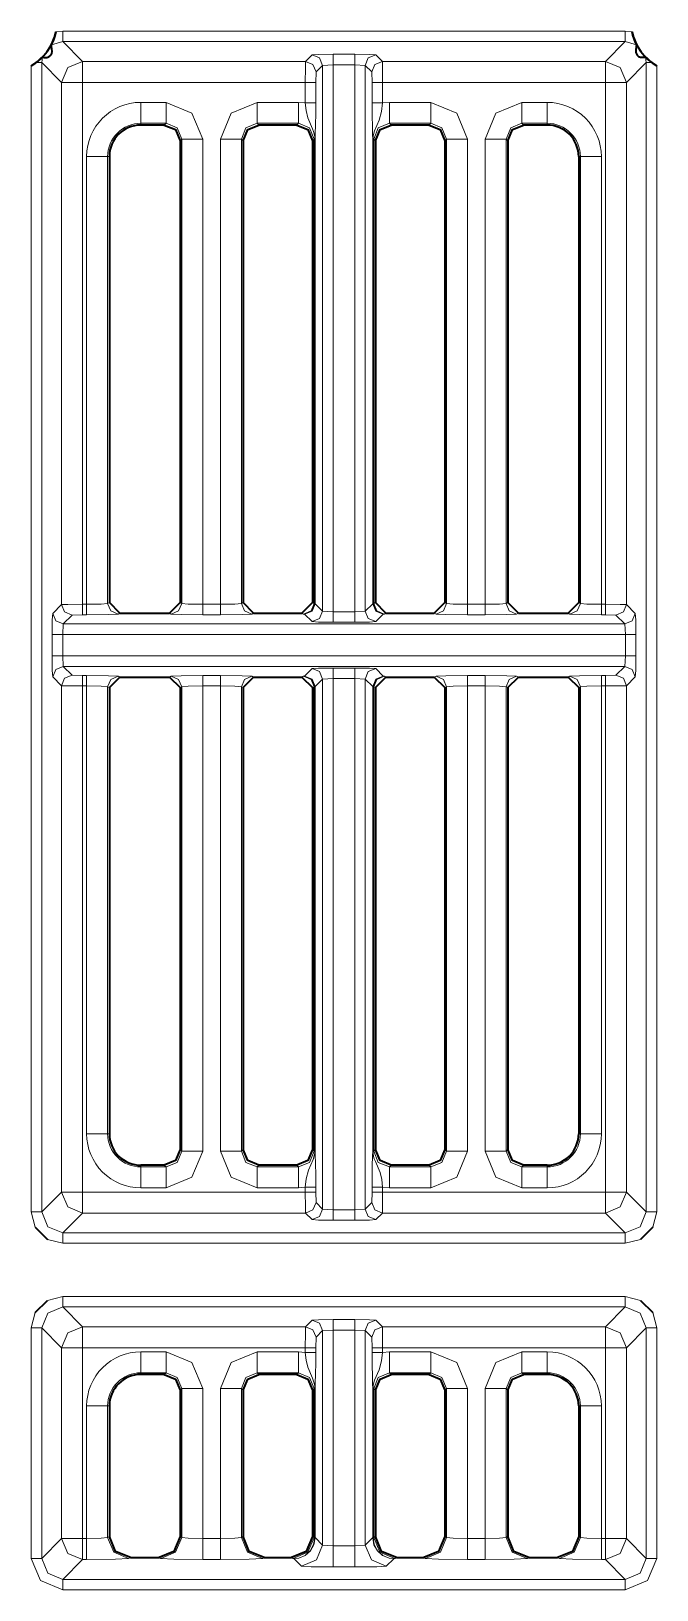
# Model space of a CAD drawing. Header units: millimetres. Extents: x 0 to 2941, y -405 to 1422.
# Drawn here: x 879.3 to 909.1, y 1128.5 to 1202.7 of the extents above; entities that cross this region are included whole.
import ezdxf

# ---------------------------------------------------------------- set-up
doc = ezdxf.new("R2010")
doc.units = ezdxf.units.MM
doc.layers.add('FINE', color=9, linetype='Continuous')
doc.layers.add('OUTLINE', color=7, linetype='Continuous')

msp = doc.modelspace()

# ---------------------------------------------------------------- linework, layer by layer
at = {"layer": 'FINE', "lineweight": 9}
for p, q in [((907.877, 1202.642), (907.554, 1202.678)), ((880.24, 1202.02), (880.779, 1202.178)), ((880.779, 1202.178), (907.554, 1202.178)), ((881.723, 1201.234), (880.779, 1202.178)), ((907.554, 1202.178), (906.61, 1201.234)), ((907.554, 1202.178), (908.093, 1202.02)), ((879.28, 1201.033), (879.28, 1146.453)), ((879.779, 1201.178), (879.813, 1201.433)), ((879.779, 1146.453), (879.779, 1201.178)), ((879.779, 1201.178), (880.723, 1200.234)), ((892.336, 1201.234), (881.723, 1201.234)), ((892.651, 1201.549), (892.336, 1201.234)), ((892.836, 1200.734), (893.151, 1201.049)), ((893.151, 1201.049), (893.651, 1201.075)), ((893.151, 1201.049), (893.151, 1175.058)), ((893.651, 1175.032), (893.651, 1201.075)), ((893.651, 1201.075), (894.677, 1201.075)), ((894.677, 1201.075), (894.677, 1175.032)), ((894.677, 1201.075), (895.176, 1201.049)), ((895.176, 1201.049), (895.492, 1200.734)), ((895.176, 1175.058), (895.176, 1201.049)), ((895.991, 1201.234), (895.676, 1201.549)), ((906.61, 1201.234), (895.991, 1201.234)), ((907.61, 1200.234), (908.554, 1201.178)), ((908.554, 1201.178), (908.554, 1146.453)), ((909.053, 1146.453), (909.053, 1201.033)), ((881.723, 1200.234), (892.323, 1200.234)), ((881.723, 1175.386), (881.723, 1200.234)), ((892.823, 1200.234), (892.836, 1200.734)), ((892.823, 1199.258), (892.823, 1200.234)), ((895.492, 1200.734), (895.504, 1200.234)), ((895.504, 1200.234), (895.504, 1199.258)), ((896.004, 1200.234), (906.61, 1200.234)), ((896.004, 1199.258), (896.004, 1200.234)), ((906.61, 1200.234), (906.61, 1175.386)), ((907.61, 1175.373), (907.61, 1200.234)), ((885.696, 1199.288), (884.499, 1199.288)), ((891.996, 1199.288), (890.031, 1199.288)), ((896.331, 1199.288), (896.004, 1199.258)), ((898.296, 1199.288), (896.331, 1199.288)), ((903.835, 1199.288), (902.631, 1199.288)), ((884.499, 1198.208), (884.499, 1198.29)), ((884.499, 1198.29), (885.696, 1198.29)), ((885.696, 1198.29), (885.615, 1198.208)), ((890.113, 1198.208), (890.031, 1198.29)), ((890.031, 1198.29), (891.996, 1198.29)), ((891.996, 1198.29), (891.915, 1198.208)), ((896.412, 1198.208), (896.331, 1198.29)), ((896.331, 1198.29), (898.296, 1198.29)), ((898.296, 1198.29), (898.215, 1198.208)), ((886.364, 1197.459), (886.445, 1197.541)), ((886.445, 1197.541), (886.445, 1175.423)), ((888.284, 1197.541), (888.284, 1175.386)), ((892.664, 1197.459), (892.745, 1197.541)), ((892.745, 1197.541), (892.745, 1175.423)), ((892.777, 1197.541), (892.777, 1175.415)), ((895.533, 1197.541), (895.533, 1175.415)), ((895.55, 1175.415), (895.55, 1197.541)), ((898.964, 1197.459), (899.045, 1197.541)), ((899.045, 1197.541), (899.045, 1175.423)), ((900.043, 1175.386), (900.043, 1197.541)), ((900.884, 1197.541), (900.884, 1175.386)), ((881.919, 1196.709), (881.919, 1175.386)), ((906.415, 1175.386), (906.415, 1196.709)), ((880.723, 1175.373), (880.303, 1174.953)), ((881.919, 1175.386), (881.723, 1175.386)), ((882.999, 1175.464), (882.917, 1175.423)), ((886.445, 1175.423), (886.364, 1175.464)), ((889.364, 1175.464), (889.282, 1175.423)), ((892.745, 1175.423), (892.664, 1175.464)), ((892.777, 1175.415), (892.745, 1175.423)), ((893.651, 1175.032), (893.151, 1175.058)), ((894.677, 1175.032), (893.651, 1175.032)), ((895.176, 1175.058), (894.677, 1175.032)), ((895.533, 1175.415), (895.176, 1175.058)), ((895.582, 1175.423), (895.55, 1175.415)), ((895.664, 1175.464), (895.582, 1175.423)), ((899.045, 1175.423), (898.964, 1175.464)), ((900.884, 1175.386), (900.043, 1175.386)), ((901.964, 1175.464), (901.882, 1175.423)), ((906.61, 1175.386), (906.415, 1175.386)), ((908.03, 1174.953), (907.61, 1175.373)), ((880.778, 1173.953), (880.803, 1174.453)), ((880.803, 1174.453), (881.223, 1174.873)), ((907.53, 1174.453), (880.803, 1174.453)), ((881.223, 1174.873), (881.723, 1174.886)), ((881.723, 1174.886), (881.919, 1174.886)), ((883.416, 1174.923), (883.498, 1174.964)), ((885.864, 1174.964), (885.946, 1174.923)), ((887.444, 1174.886), (888.284, 1174.886)), ((889.781, 1174.923), (889.864, 1174.964)), ((892.294, 1174.915), (892.651, 1174.558)), ((893.651, 1174.532), (894.677, 1174.532)), ((895.676, 1174.558), (896.033, 1174.915)), ((896.033, 1174.915), (896.082, 1174.923)), ((896.082, 1174.923), (896.164, 1174.964)), ((898.463, 1174.964), (898.546, 1174.923)), ((900.043, 1174.886), (900.884, 1174.886)), ((902.381, 1174.923), (902.464, 1174.964)), ((904.835, 1174.964), (904.917, 1174.923)), ((906.415, 1174.886), (906.61, 1174.886)), ((906.61, 1174.886), (907.11, 1174.873)), ((907.11, 1174.873), (907.53, 1174.453)), ((907.53, 1174.453), (907.556, 1173.953)), ((880.278, 1173.953), (880.278, 1172.928)), ((880.778, 1173.953), (907.556, 1173.953)), ((880.778, 1172.928), (880.778, 1173.953)), ((908.055, 1172.928), (908.055, 1173.953)), ((880.803, 1172.427), (880.778, 1172.928)), ((907.556, 1172.928), (907.53, 1172.427)), ((880.803, 1172.427), (907.53, 1172.427)), ((881.223, 1172.008), (880.803, 1172.427)), ((881.723, 1171.995), (881.223, 1172.008)), ((892.651, 1172.323), (892.294, 1171.966)), ((894.677, 1172.348), (893.651, 1172.348)), ((896.033, 1171.966), (895.676, 1172.323)), ((907.11, 1172.008), (906.61, 1171.995)), ((907.53, 1172.427), (907.11, 1172.008)), ((880.303, 1171.928), (880.723, 1171.508)), ((880.723, 1171.508), (880.723, 1147.397)), ((881.919, 1171.995), (881.723, 1171.995)), ((882.917, 1150.172), (882.917, 1171.458)), ((882.917, 1171.458), (882.999, 1171.417)), ((883.498, 1171.917), (883.416, 1171.958)), ((885.946, 1171.958), (885.864, 1171.917)), ((886.364, 1171.417), (886.445, 1171.458)), ((886.445, 1171.458), (886.445, 1149.34)), ((888.284, 1171.995), (887.444, 1171.995)), ((887.444, 1149.34), (887.444, 1171.495)), ((887.444, 1171.495), (888.284, 1171.495)), ((888.284, 1171.495), (888.284, 1149.34)), ((889.282, 1149.34), (889.282, 1171.458)), ((889.282, 1171.458), (889.364, 1171.417)), ((889.864, 1171.917), (889.781, 1171.958)), ((892.246, 1171.958), (892.164, 1171.917)), ((892.294, 1171.966), (892.246, 1171.958)), ((892.664, 1171.417), (892.745, 1171.458)), ((892.745, 1171.458), (892.777, 1171.466)), ((892.745, 1171.458), (892.745, 1149.34)), ((892.794, 1171.466), (893.151, 1171.823)), ((892.794, 1149.34), (892.794, 1171.466)), ((893.151, 1171.823), (893.651, 1171.849)), ((893.151, 1171.823), (893.151, 1146.582)), ((893.651, 1146.556), (893.651, 1171.849)), ((894.677, 1171.849), (894.677, 1146.556)), ((895.176, 1146.582), (895.176, 1171.823)), ((895.176, 1171.823), (895.533, 1171.466)), ((895.533, 1171.466), (895.533, 1149.34)), ((895.55, 1149.34), (895.55, 1171.466)), ((895.55, 1171.466), (895.582, 1171.458)), ((895.582, 1171.458), (895.664, 1171.417)), ((895.582, 1149.34), (895.582, 1171.458)), ((896.082, 1171.958), (896.033, 1171.966)), ((896.164, 1171.917), (896.082, 1171.958)), ((898.546, 1171.958), (898.463, 1171.917)), ((900.884, 1171.995), (900.043, 1171.995)), ((900.043, 1149.34), (900.043, 1171.495)), ((900.043, 1171.495), (900.884, 1171.495)), ((900.884, 1171.495), (900.884, 1149.34)), ((901.882, 1149.34), (901.882, 1171.458)), ((901.882, 1171.458), (901.964, 1171.417)), ((902.464, 1171.917), (902.381, 1171.958)), ((904.917, 1171.958), (904.835, 1171.917)), ((905.335, 1171.417), (905.416, 1171.458)), ((905.416, 1171.458), (905.416, 1150.172)), ((906.61, 1171.995), (906.415, 1171.995)), ((906.415, 1171.495), (906.61, 1171.495)), ((906.415, 1150.172), (906.415, 1171.495)), ((906.61, 1171.495), (906.61, 1147.397)), ((907.61, 1171.508), (908.03, 1171.928)), ((907.61, 1147.397), (907.61, 1171.508)), ((882.999, 1150.172), (882.917, 1150.172)), ((905.416, 1150.172), (905.335, 1150.172)), ((886.445, 1149.34), (886.364, 1149.421)), ((889.364, 1149.421), (889.282, 1149.34)), ((892.745, 1149.34), (892.664, 1149.421)), ((895.664, 1149.421), (895.582, 1149.34)), ((899.045, 1149.34), (898.964, 1149.421)), ((901.964, 1149.421), (901.882, 1149.34)), ((884.499, 1148.591), (884.499, 1148.673)), ((885.696, 1148.591), (884.499, 1148.591)), ((885.615, 1148.673), (885.696, 1148.591)), ((890.031, 1148.591), (890.113, 1148.673)), ((891.996, 1148.591), (890.031, 1148.591)), ((891.915, 1148.673), (891.996, 1148.591)), ((902.631, 1148.591), (902.712, 1148.673)), ((903.835, 1148.591), (902.631, 1148.591)), ((903.835, 1148.673), (903.835, 1148.591)), ((890.031, 1147.592), (891.996, 1147.592)), ((891.996, 1147.592), (892.323, 1147.623)), ((892.823, 1147.397), (892.823, 1147.623)), ((896.004, 1147.397), (896.004, 1147.623)), ((896.004, 1147.623), (896.331, 1147.592)), ((896.331, 1147.592), (898.296, 1147.592)), ((902.631, 1147.592), (903.835, 1147.592)), ((880.723, 1147.397), (879.779, 1146.453)), ((892.836, 1146.897), (892.823, 1147.397)), ((893.151, 1146.582), (892.836, 1146.897)), ((895.492, 1146.897), (895.176, 1146.582)), ((906.61, 1147.397), (896.004, 1147.397)), ((908.554, 1146.453), (907.61, 1147.397)), ((879.28, 1146.453), (879.468, 1145.726)), ((880.779, 1145.453), (881.723, 1146.397)), ((881.723, 1146.397), (892.336, 1146.397)), ((892.336, 1146.397), (892.651, 1146.082)), ((893.651, 1146.556), (893.151, 1146.582)), ((893.651, 1146.056), (894.677, 1146.056)), ((895.676, 1146.082), (895.991, 1146.397)), ((895.991, 1146.397), (906.61, 1146.397)), ((906.61, 1146.397), (907.554, 1145.453)), ((908.865, 1145.726), (909.053, 1146.453)), ((907.554, 1145.453), (880.779, 1145.453)), ((880.052, 1145.141), (880.779, 1144.954)), ((880.779, 1144.954), (907.554, 1144.954)), ((907.554, 1144.954), (908.281, 1145.141)), ((880.779, 1142.427), (880.052, 1142.239)), ((907.554, 1142.427), (880.779, 1142.427)), ((908.281, 1142.239), (907.554, 1142.427)), ((879.468, 1141.655), (879.28, 1140.928)), ((907.554, 1141.927), (906.61, 1140.984)), ((909.053, 1140.928), (908.865, 1141.655)), ((879.28, 1140.928), (879.28, 1129.953)), ((892.336, 1140.984), (881.723, 1140.984)), ((892.651, 1141.299), (892.336, 1140.984)), ((895.991, 1140.984), (895.676, 1141.299)), ((906.61, 1140.984), (895.991, 1140.984)), ((908.554, 1140.928), (908.554, 1129.953)), ((909.053, 1129.953), (909.053, 1140.928)), ((892.836, 1140.484), (893.151, 1140.799)), ((893.151, 1140.799), (893.651, 1140.825)), ((893.151, 1140.799), (893.151, 1130.581)), ((893.651, 1130.543), (893.651, 1140.825)), ((893.651, 1140.825), (894.677, 1140.825)), ((894.677, 1140.825), (894.677, 1130.543)), ((894.677, 1140.825), (895.176, 1140.799)), ((895.176, 1140.799), (895.492, 1140.484)), ((895.176, 1130.581), (895.176, 1140.799)), ((895.492, 1140.484), (895.504, 1139.984)), ((880.723, 1139.984), (880.723, 1130.897)), ((881.723, 1139.984), (892.323, 1139.984)), ((881.723, 1130.897), (881.723, 1139.984)), ((885.696, 1139.788), (884.499, 1139.788)), ((891.996, 1139.788), (890.031, 1139.788)), ((895.504, 1139.984), (895.504, 1139.758)), ((896.004, 1139.984), (906.61, 1139.984)), ((896.004, 1139.758), (896.004, 1139.984)), ((896.331, 1139.788), (896.004, 1139.758)), ((898.296, 1139.788), (896.331, 1139.788)), ((903.835, 1139.788), (902.631, 1139.788)), ((906.61, 1139.984), (906.61, 1130.897)), ((884.499, 1138.79), (885.696, 1138.79)), ((884.499, 1138.708), (884.499, 1138.79)), ((885.696, 1138.79), (885.615, 1138.708)), ((890.113, 1138.708), (890.031, 1138.79)), ((890.031, 1138.79), (891.996, 1138.79)), ((891.996, 1138.79), (891.915, 1138.708)), ((902.631, 1138.79), (903.835, 1138.79)), ((902.712, 1138.708), (902.631, 1138.79)), ((903.835, 1138.79), (903.835, 1138.708)), ((887.444, 1130.897), (887.444, 1138.041)), ((888.284, 1138.041), (888.284, 1130.897)), ((889.282, 1138.041), (889.364, 1137.96)), ((892.664, 1137.96), (892.745, 1138.041)), ((892.745, 1138.041), (892.745, 1130.946)), ((892.777, 1138.041), (892.777, 1130.939)), ((892.794, 1130.939), (892.794, 1138.041)), ((895.533, 1138.041), (895.533, 1130.939)), ((895.55, 1130.939), (895.55, 1138.041)), ((895.582, 1138.041), (895.664, 1137.96)), ((895.582, 1130.946), (895.582, 1138.041)), ((898.964, 1137.96), (899.045, 1138.041)), ((899.045, 1138.041), (899.045, 1130.946)), ((900.043, 1130.897), (900.043, 1138.041)), ((900.884, 1138.041), (900.884, 1130.897)), ((901.882, 1130.946), (901.882, 1138.041)), ((901.882, 1138.041), (901.964, 1137.96)), ((881.919, 1137.208), (881.919, 1130.897)), ((882.917, 1137.208), (882.999, 1137.208)), ((905.335, 1137.208), (905.416, 1137.208)), ((906.415, 1130.897), (906.415, 1137.208)), ((880.723, 1130.897), (879.779, 1129.953)), ((881.919, 1130.897), (881.723, 1130.897)), ((886.445, 1130.946), (886.364, 1130.987)), ((888.284, 1130.897), (887.444, 1130.897)), ((892.745, 1130.946), (892.664, 1130.987)), ((892.777, 1130.935), (892.745, 1130.946)), ((892.777, 1130.939), (892.777, 1130.935)), ((892.794, 1130.939), (892.794, 1130.932)), ((893.151, 1130.581), (892.794, 1130.939)), ((895.176, 1130.581), (894.677, 1130.543)), ((895.533, 1130.939), (895.176, 1130.581)), ((895.533, 1130.939), (895.534, 1130.932)), ((895.582, 1130.946), (895.55, 1130.935)), ((895.55, 1130.935), (895.55, 1130.939)), ((895.664, 1130.987), (895.582, 1130.946)), ((899.045, 1130.946), (898.964, 1130.987)), ((900.884, 1130.897), (900.043, 1130.897)), ((901.964, 1130.987), (901.882, 1130.946)), ((906.61, 1130.897), (906.415, 1130.897)), ((908.554, 1129.953), (907.61, 1130.897)), ((880.779, 1128.953), (881.723, 1129.897)), ((881.723, 1129.897), (881.919, 1129.897)), ((883.916, 1129.947), (883.998, 1129.988)), ((885.364, 1129.988), (885.446, 1129.947)), ((887.444, 1129.897), (888.284, 1129.897)), ((890.281, 1129.947), (890.364, 1129.988)), ((891.663, 1129.988), (891.746, 1129.947)), ((891.746, 1129.947), (891.795, 1129.937)), ((891.795, 1129.937), (892.151, 1129.582)), ((896.176, 1129.582), (896.532, 1129.937)), ((896.532, 1129.937), (896.581, 1129.947)), ((896.581, 1129.947), (896.663, 1129.988)), ((897.963, 1129.988), (898.046, 1129.947)), ((900.043, 1129.897), (900.884, 1129.897)), ((902.881, 1129.947), (902.964, 1129.988)), ((907.554, 1128.953), (880.779, 1128.953)), ((893.651, 1129.543), (894.677, 1129.543)), ((880.779, 1128.453), (907.554, 1128.453))]:
    msp.add_line(p, q, dxfattribs=at)
for points in [[(907.554, 1202.678), (880.779, 1202.678), (880.456, 1202.642)], [(880.779, 1202.178), (880.779, 1202.329), (880.779, 1202.678)], [(907.554, 1202.178), (907.554, 1202.329), (907.554, 1202.678)], [(879.502, 1201.178), (879.701, 1201.178), (879.779, 1201.178)], [(881.723, 1201.234), (881.016, 1200.941), (880.723, 1200.234)], [(881.723, 1201.234), (881.723, 1200.932), (881.723, 1200.234)], [(892.336, 1201.234), (892.327, 1200.932), (892.323, 1200.234)], [(892.836, 1200.734), (892.689, 1201.087), (892.336, 1201.234)], [(894.677, 1201.575), (893.651, 1201.575), (892.953, 1201.567), (892.651, 1201.549)], [(893.151, 1201.049), (893.004, 1201.403), (892.651, 1201.549)], [(893.651, 1201.075), (893.651, 1201.424), (893.651, 1201.575)], [(894.677, 1201.075), (894.677, 1201.424), (894.677, 1201.575)], [(895.676, 1201.549), (895.374, 1201.567), (894.677, 1201.575)], [(895.176, 1201.049), (895.323, 1201.403), (895.676, 1201.549)], [(895.492, 1200.734), (895.638, 1201.087), (895.991, 1201.234)], [(896.004, 1200.234), (896, 1200.932), (895.991, 1201.234)], [(906.61, 1201.234), (906.61, 1200.932), (906.61, 1200.234)], [(907.61, 1200.234), (907.317, 1200.941), (906.61, 1201.234)], [(908.521, 1201.433), (908.554, 1201.178), (908.632, 1201.178), (908.831, 1201.178)], [(881.723, 1200.234), (881.025, 1200.234), (880.723, 1200.234), (880.723, 1175.373)], [(892.323, 1200.234), (892.323, 1199.258), (891.996, 1199.288)], [(892.823, 1200.234), (892.672, 1200.234), (892.323, 1200.234)], [(895.504, 1200.234), (895.655, 1200.234), (896.004, 1200.234)], [(907.61, 1200.234), (907.308, 1200.234), (906.61, 1200.234)], [(884.499, 1198.29), (884.499, 1198.6), (884.499, 1199.288)], [(885.696, 1198.29), (885.696, 1198.6), (885.696, 1199.288)], [(887.444, 1197.541), (886.932, 1198.777), (885.696, 1199.288)], [(890.031, 1199.288), (888.795, 1198.777), (888.284, 1197.541)], [(890.031, 1198.29), (890.031, 1198.6), (890.031, 1199.288)], [(891.996, 1198.29), (891.996, 1198.6), (891.996, 1199.288)], [(892.823, 1199.258), (892.672, 1199.258), (892.323, 1199.258)], [(892.323, 1199.258), (892.366, 1198.894), (892.444, 1198.551), (892.669, 1198.033), (892.72, 1197.896), (892.749, 1197.789), (892.772, 1197.644), (892.777, 1197.573), (892.777, 1197.541)], [(892.794, 1197.541), (892.794, 1197.553), (892.794, 1197.58), (892.795, 1197.64), (892.797, 1197.689), (892.799, 1197.763), (892.813, 1198.257), (892.82, 1198.728), (892.823, 1199.258)], [(895.504, 1199.258), (895.655, 1199.258), (896.004, 1199.258)], [(895.504, 1199.258), (895.507, 1198.666), (895.517, 1198.118), (895.53, 1197.71), (895.533, 1197.602), (895.533, 1197.568), (895.533, 1197.541)], [(895.55, 1197.541), (895.552, 1197.611), (895.561, 1197.698), (895.621, 1197.938), (895.843, 1198.437), (895.954, 1198.851), (896.004, 1199.258)], [(896.331, 1198.29), (896.331, 1198.6), (896.331, 1199.288)], [(898.296, 1198.29), (898.296, 1198.6), (898.296, 1199.288)], [(900.043, 1197.541), (899.532, 1198.777), (898.296, 1199.288)], [(902.631, 1199.288), (901.395, 1198.777), (900.884, 1197.541)], [(902.631, 1199.288), (902.631, 1198.6), (902.631, 1198.29)], [(903.835, 1199.288), (903.835, 1198.6), (903.835, 1198.29)], [(885.696, 1198.29), (886.227, 1198.072), (886.445, 1197.541)], [(889.282, 1197.541), (889.5, 1198.072), (890.031, 1198.29)], [(891.996, 1198.29), (892.527, 1198.072), (892.745, 1197.541)], [(895.582, 1197.541), (895.8, 1198.072), (896.331, 1198.29)], [(898.296, 1198.29), (898.827, 1198.072), (899.045, 1197.541)], [(901.882, 1197.541), (902.1, 1198.072), (902.631, 1198.29)], [(902.712, 1198.208), (902.631, 1198.29), (903.835, 1198.29), (903.835, 1198.208)], [(886.445, 1197.541), (886.755, 1197.541), (887.444, 1197.541)], [(888.284, 1175.386), (887.444, 1175.386), (887.444, 1197.541)], [(889.282, 1197.541), (888.972, 1197.541), (888.284, 1197.541)], [(889.282, 1175.423), (889.282, 1197.541), (889.364, 1197.459)], [(892.777, 1197.541), (892.756, 1197.541), (892.745, 1197.541)], [(892.794, 1197.541), (892.789, 1197.541), (892.777, 1197.541)], [(893.151, 1175.058), (892.794, 1175.415), (892.794, 1197.541)], [(895.533, 1197.541), (895.538, 1197.541), (895.55, 1197.541)], [(895.582, 1197.541), (895.571, 1197.541), (895.55, 1197.541)], [(895.582, 1175.423), (895.582, 1197.541), (895.664, 1197.459)], [(900.043, 1197.541), (899.355, 1197.541), (899.045, 1197.541)], [(900.884, 1197.541), (901.572, 1197.541), (901.882, 1197.541)], [(901.882, 1175.423), (901.882, 1197.541), (901.964, 1197.459)], [(881.919, 1196.709), (882.607, 1196.709), (882.917, 1196.709)], [(882.917, 1175.423), (882.917, 1196.709), (882.999, 1196.709)], [(905.335, 1196.709), (905.416, 1196.709), (905.416, 1175.423), (905.335, 1175.464)], [(905.416, 1196.709), (905.726, 1196.709), (906.415, 1196.709)], [(881.723, 1175.386), (881.025, 1175.382), (880.723, 1175.373)], [(881.223, 1174.873), (880.87, 1175.02), (880.723, 1175.373)], [(881.723, 1174.886), (881.723, 1175.037), (881.723, 1175.386)], [(882.917, 1175.423), (882.607, 1175.397), (881.919, 1175.386)], [(881.919, 1175.386), (881.919, 1175.037), (881.919, 1174.886)], [(882.917, 1175.423), (883.064, 1175.07), (883.416, 1174.923)], [(885.946, 1174.923), (886.298, 1175.07), (886.445, 1175.423)], [(887.444, 1175.386), (886.755, 1175.397), (886.445, 1175.423)], [(887.444, 1174.886), (887.444, 1175.037), (887.444, 1175.386)], [(889.282, 1175.423), (888.972, 1175.397), (888.284, 1175.386)], [(888.284, 1174.886), (888.284, 1175.037), (888.284, 1175.386)], [(889.781, 1174.923), (889.429, 1175.07), (889.282, 1175.423)], [(892.246, 1174.923), (892.598, 1175.07), (892.745, 1175.423)], [(892.294, 1174.915), (892.634, 1175.063), (892.777, 1175.415)], [(892.294, 1174.915), (892.647, 1175.062), (892.794, 1175.415)], [(892.651, 1174.558), (893.004, 1174.704), (893.151, 1175.058)], [(892.794, 1175.415), (892.789, 1175.415), (892.777, 1175.415)], [(893.651, 1174.532), (893.651, 1174.683), (893.651, 1175.032)], [(894.677, 1174.532), (894.677, 1174.683), (894.677, 1175.032)], [(895.676, 1174.558), (895.323, 1174.704), (895.176, 1175.058)], [(896.033, 1174.915), (895.68, 1175.062), (895.533, 1175.415)], [(895.55, 1175.415), (895.538, 1175.415), (895.533, 1175.415)], [(896.033, 1174.915), (895.693, 1175.063), (895.55, 1175.415)], [(896.082, 1174.923), (895.729, 1175.07), (895.582, 1175.423)], [(898.546, 1174.923), (898.898, 1175.07), (899.045, 1175.423)], [(900.043, 1175.386), (899.355, 1175.397), (899.045, 1175.423)], [(900.043, 1175.386), (900.043, 1175.037), (900.043, 1174.886)], [(901.882, 1175.423), (901.572, 1175.397), (900.884, 1175.386)], [(900.884, 1175.386), (900.884, 1175.037), (900.884, 1174.886)], [(901.882, 1175.423), (902.029, 1175.07), (902.381, 1174.923)], [(904.917, 1174.923), (905.27, 1175.07), (905.416, 1175.423)], [(906.415, 1175.386), (905.726, 1175.397), (905.416, 1175.423)], [(906.415, 1174.886), (906.415, 1175.037), (906.415, 1175.386)], [(906.61, 1174.886), (906.61, 1175.037), (906.61, 1175.386)], [(907.61, 1175.373), (907.308, 1175.382), (906.61, 1175.386)], [(907.11, 1174.873), (907.463, 1175.02), (907.61, 1175.373)], [(880.303, 1174.953), (880.285, 1174.651), (880.278, 1173.953)], [(880.803, 1174.453), (880.45, 1174.6), (880.303, 1174.953)], [(881.919, 1174.886), (882.951, 1174.897), (883.416, 1174.923)], [(885.946, 1174.923), (886.411, 1174.897), (887.444, 1174.886)], [(888.284, 1174.886), (889.316, 1174.897), (889.781, 1174.923)], [(892.164, 1174.964), (892.246, 1174.923), (892.294, 1174.915)], [(892.651, 1174.558), (892.953, 1174.54), (893.651, 1174.532)], [(894.677, 1174.532), (895.374, 1174.54), (895.676, 1174.558)], [(898.546, 1174.923), (899.011, 1174.897), (900.043, 1174.886)], [(900.884, 1174.886), (901.916, 1174.897), (902.381, 1174.923)], [(904.917, 1174.923), (905.382, 1174.897), (906.415, 1174.886)], [(907.53, 1174.453), (907.883, 1174.6), (908.03, 1174.953)], [(908.055, 1173.953), (908.048, 1174.651), (908.03, 1174.953)], [(880.778, 1173.953), (880.429, 1173.953), (880.278, 1173.953)], [(907.556, 1173.953), (907.556, 1172.928), (880.778, 1172.928)], [(907.556, 1173.953), (907.904, 1173.953), (908.055, 1173.953)], [(880.778, 1172.928), (880.429, 1172.928), (880.278, 1172.928)], [(880.278, 1172.928), (880.285, 1172.23), (880.303, 1171.928)], [(907.556, 1172.928), (907.904, 1172.928), (908.055, 1172.928)], [(908.03, 1171.928), (908.048, 1172.23), (908.055, 1172.928)], [(880.803, 1172.427), (880.45, 1172.281), (880.303, 1171.928)], [(881.223, 1172.008), (880.87, 1171.861), (880.723, 1171.508)], [(893.651, 1172.348), (892.953, 1172.341), (892.651, 1172.323)], [(893.151, 1171.823), (893.004, 1172.177), (892.651, 1172.323)], [(893.651, 1171.849), (893.651, 1172.198), (893.651, 1172.348)], [(894.677, 1171.849), (894.677, 1172.198), (894.677, 1172.348)], [(895.676, 1172.323), (895.374, 1172.341), (894.677, 1172.348)], [(895.176, 1171.823), (895.323, 1172.177), (895.676, 1172.323)], [(907.11, 1172.008), (907.463, 1171.861), (907.61, 1171.508)], [(907.53, 1172.427), (907.883, 1172.281), (908.03, 1171.928)], [(880.723, 1171.508), (881.025, 1171.499), (881.723, 1171.495)], [(881.723, 1171.995), (881.723, 1171.844), (881.723, 1171.495)], [(881.723, 1147.397), (881.723, 1171.495), (881.919, 1171.495), (881.919, 1150.172)], [(881.919, 1171.995), (881.919, 1171.844), (881.919, 1171.495)], [(883.416, 1171.958), (882.951, 1171.984), (881.919, 1171.995)], [(881.919, 1171.495), (882.607, 1171.484), (882.917, 1171.458)], [(883.416, 1171.958), (883.064, 1171.811), (882.917, 1171.458)], [(887.444, 1171.995), (886.411, 1171.984), (885.946, 1171.958)], [(886.445, 1171.458), (886.298, 1171.811), (885.946, 1171.958)], [(886.445, 1171.458), (886.755, 1171.484), (887.444, 1171.495)], [(887.444, 1171.495), (887.444, 1171.844), (887.444, 1171.995)], [(888.284, 1171.495), (888.284, 1171.844), (888.284, 1171.995)], [(889.781, 1171.958), (889.316, 1171.984), (888.284, 1171.995)], [(888.284, 1171.495), (888.972, 1171.484), (889.282, 1171.458)], [(889.282, 1171.458), (889.429, 1171.811), (889.781, 1171.958)], [(892.745, 1171.458), (892.598, 1171.811), (892.246, 1171.958)], [(892.777, 1171.466), (892.634, 1171.818), (892.294, 1171.966)], [(892.794, 1171.466), (892.647, 1171.819), (892.294, 1171.966)], [(892.777, 1171.466), (892.777, 1149.34), (892.775, 1149.27), (892.766, 1149.183), (892.706, 1148.943), (892.484, 1148.443), (892.373, 1148.03), (892.323, 1147.623)], [(892.777, 1171.466), (892.789, 1171.466), (892.794, 1171.466)], [(893.651, 1171.849), (894.677, 1171.849), (895.176, 1171.823)], [(895.533, 1171.466), (895.68, 1171.819), (896.033, 1171.966)], [(895.533, 1171.466), (895.538, 1171.466), (895.55, 1171.466)], [(895.55, 1171.466), (895.693, 1171.818), (896.033, 1171.966)], [(895.582, 1171.458), (895.729, 1171.811), (896.082, 1171.958)], [(900.043, 1171.995), (899.011, 1171.984), (898.546, 1171.958)], [(899.045, 1171.458), (898.898, 1171.811), (898.546, 1171.958)], [(898.964, 1171.417), (899.045, 1171.458), (899.045, 1149.34)], [(899.045, 1171.458), (899.355, 1171.484), (900.043, 1171.495)], [(900.043, 1171.495), (900.043, 1171.844), (900.043, 1171.995)], [(900.884, 1171.495), (900.884, 1171.844), (900.884, 1171.995)], [(902.381, 1171.958), (901.916, 1171.984), (900.884, 1171.995)], [(900.884, 1171.495), (901.572, 1171.484), (901.882, 1171.458)], [(902.381, 1171.958), (902.029, 1171.811), (901.882, 1171.458)], [(906.415, 1171.995), (905.382, 1171.984), (904.917, 1171.958)], [(904.917, 1171.958), (905.27, 1171.811), (905.416, 1171.458)], [(905.416, 1171.458), (905.726, 1171.484), (906.415, 1171.495)], [(906.415, 1171.995), (906.415, 1171.844), (906.415, 1171.495)], [(906.61, 1171.995), (906.61, 1171.844), (906.61, 1171.495)], [(906.61, 1171.495), (907.308, 1171.499), (907.61, 1171.508)], [(881.919, 1150.172), (882.607, 1150.172), (882.917, 1150.172)], [(905.416, 1150.172), (905.726, 1150.172), (906.415, 1150.172)], [(884.499, 1147.592), (885.696, 1147.592), (886.932, 1148.104), (887.444, 1149.34)], [(886.445, 1149.34), (886.227, 1148.809), (885.696, 1148.591)], [(886.445, 1149.34), (886.755, 1149.34), (887.444, 1149.34)], [(889.282, 1149.34), (888.972, 1149.34), (888.284, 1149.34)], [(888.284, 1149.34), (888.795, 1148.104), (890.031, 1147.592)], [(890.031, 1148.591), (889.5, 1148.809), (889.282, 1149.34)], [(892.745, 1149.34), (892.527, 1148.809), (891.996, 1148.591)], [(892.777, 1149.34), (892.756, 1149.34), (892.745, 1149.34)], [(892.777, 1149.34), (892.789, 1149.34), (892.794, 1149.34)], [(892.823, 1147.623), (892.82, 1148.215), (892.81, 1148.763), (892.797, 1149.171), (892.794, 1149.279), (892.794, 1149.313), (892.794, 1149.34)], [(895.533, 1149.34), (895.533, 1149.328), (895.533, 1149.3), (895.532, 1149.241), (895.53, 1149.192), (895.528, 1149.118), (895.514, 1148.624), (895.507, 1148.153), (895.504, 1147.623)], [(895.55, 1149.34), (895.538, 1149.34), (895.533, 1149.34)], [(896.004, 1147.623), (895.961, 1147.987), (895.883, 1148.33), (895.658, 1148.848), (895.607, 1148.985), (895.578, 1149.091), (895.555, 1149.237), (895.551, 1149.307), (895.55, 1149.34)], [(895.582, 1149.34), (895.571, 1149.34), (895.55, 1149.34)], [(896.331, 1148.591), (895.8, 1148.809), (895.582, 1149.34)], [(899.045, 1149.34), (898.827, 1148.809), (898.296, 1148.591)], [(898.296, 1147.592), (899.532, 1148.104), (900.043, 1149.34)], [(900.043, 1149.34), (899.355, 1149.34), (899.045, 1149.34)], [(900.884, 1149.34), (901.572, 1149.34), (901.882, 1149.34)], [(900.884, 1149.34), (901.395, 1148.104), (902.631, 1147.592)], [(902.631, 1148.591), (902.1, 1148.809), (901.882, 1149.34)], [(884.499, 1147.592), (884.499, 1148.281), (884.499, 1148.591)], [(885.696, 1147.592), (885.696, 1148.281), (885.696, 1148.591)], [(890.031, 1147.592), (890.031, 1148.281), (890.031, 1148.591)], [(891.996, 1147.592), (891.996, 1148.281), (891.996, 1148.591)], [(898.215, 1148.673), (898.296, 1148.591), (896.331, 1148.591), (896.412, 1148.673)], [(896.331, 1147.592), (896.331, 1148.281), (896.331, 1148.591)], [(898.296, 1147.592), (898.296, 1148.281), (898.296, 1148.591)], [(902.631, 1148.591), (902.631, 1148.281), (902.631, 1147.592)], [(903.835, 1148.591), (903.835, 1148.281), (903.835, 1147.592)], [(892.323, 1147.623), (892.323, 1147.397), (881.723, 1147.397)], [(892.323, 1147.623), (892.672, 1147.623), (892.823, 1147.623)], [(895.504, 1147.623), (895.504, 1147.397), (895.492, 1146.897)], [(896.004, 1147.623), (895.655, 1147.623), (895.504, 1147.623)], [(881.723, 1147.397), (881.025, 1147.397), (880.723, 1147.397)], [(880.723, 1147.397), (881.016, 1146.69), (881.723, 1146.397)], [(881.723, 1147.397), (881.723, 1146.699), (881.723, 1146.397)], [(892.323, 1147.397), (892.672, 1147.397), (892.823, 1147.397)], [(892.323, 1147.397), (892.327, 1146.699), (892.336, 1146.397)], [(892.336, 1146.397), (892.689, 1146.544), (892.836, 1146.897)], [(895.991, 1146.397), (895.638, 1146.544), (895.492, 1146.897)], [(896.004, 1147.397), (895.655, 1147.397), (895.504, 1147.397)], [(895.991, 1146.397), (896, 1146.699), (896.004, 1147.397)], [(907.61, 1147.397), (907.308, 1147.397), (906.61, 1147.397), (906.61, 1146.699), (906.61, 1146.397)], [(906.61, 1146.397), (907.317, 1146.69), (907.61, 1147.397)], [(879.28, 1146.453), (879.629, 1146.453), (879.779, 1146.453)], [(880.779, 1145.453), (880.072, 1145.746), (879.779, 1146.453)], [(892.651, 1146.082), (893.004, 1146.228), (893.151, 1146.582)], [(892.651, 1146.082), (892.953, 1146.064), (893.651, 1146.056)], [(895.176, 1146.582), (894.677, 1146.556), (893.651, 1146.556)], [(893.651, 1146.056), (893.651, 1146.207), (893.651, 1146.556)], [(894.677, 1146.056), (894.677, 1146.207), (894.677, 1146.556)], [(894.677, 1146.056), (895.374, 1146.064), (895.676, 1146.082)], [(895.676, 1146.082), (895.323, 1146.228), (895.176, 1146.582)], [(908.554, 1146.453), (908.261, 1145.746), (907.554, 1145.453)], [(908.554, 1146.453), (908.705, 1146.453), (909.053, 1146.453)], [(880.779, 1144.954), (880.779, 1145.303), (880.779, 1145.453)], [(907.554, 1144.954), (907.554, 1145.303), (907.554, 1145.453)], [(880.779, 1142.427), (880.779, 1142.078), (880.779, 1141.927)], [(907.554, 1142.427), (907.554, 1142.078), (907.554, 1141.927)], [(879.779, 1140.928), (880.072, 1141.635), (880.779, 1141.927)], [(881.723, 1140.984), (880.779, 1141.927), (907.554, 1141.927)], [(907.554, 1141.927), (908.261, 1141.635), (908.554, 1140.928)], [(879.28, 1140.928), (879.629, 1140.928), (879.779, 1140.928)], [(879.779, 1129.953), (879.779, 1140.928), (880.723, 1139.984)], [(881.723, 1140.984), (881.016, 1140.691), (880.723, 1139.984)], [(881.723, 1140.984), (881.723, 1140.682), (881.723, 1139.984)], [(892.336, 1140.984), (892.327, 1140.682), (892.323, 1139.984)], [(892.336, 1140.984), (892.689, 1140.837), (892.836, 1140.484)], [(894.677, 1141.324), (893.651, 1141.324), (892.953, 1141.317), (892.651, 1141.299)], [(892.651, 1141.299), (893.004, 1141.152), (893.151, 1140.799)], [(893.651, 1141.324), (893.651, 1141.174), (893.651, 1140.825)], [(894.677, 1141.324), (894.677, 1141.174), (894.677, 1140.825)], [(895.676, 1141.299), (895.374, 1141.317), (894.677, 1141.324)], [(895.176, 1140.799), (895.323, 1141.152), (895.676, 1141.299)], [(895.492, 1140.484), (895.638, 1140.837), (895.991, 1140.984)], [(896.004, 1139.984), (896, 1140.682), (895.991, 1140.984)], [(906.61, 1140.984), (906.61, 1140.682), (906.61, 1139.984)], [(907.61, 1139.984), (907.317, 1140.691), (906.61, 1140.984)], [(907.61, 1130.897), (907.61, 1139.984), (908.554, 1140.928)], [(908.554, 1140.928), (908.705, 1140.928), (909.053, 1140.928)], [(892.823, 1139.758), (892.823, 1139.984), (892.836, 1140.484)], [(881.723, 1139.984), (881.025, 1139.984), (880.723, 1139.984)], [(884.499, 1138.79), (884.499, 1139.1), (884.499, 1139.788)], [(885.696, 1138.79), (885.696, 1139.1), (885.696, 1139.788)], [(887.444, 1138.041), (886.932, 1139.277), (885.696, 1139.788)], [(890.031, 1139.788), (888.795, 1139.277), (888.284, 1138.041)], [(890.031, 1138.79), (890.031, 1139.1), (890.031, 1139.788)], [(892.323, 1139.984), (892.323, 1139.758), (891.996, 1139.788)], [(891.996, 1138.79), (891.996, 1139.1), (891.996, 1139.788)], [(892.323, 1139.984), (892.672, 1139.984), (892.823, 1139.984)], [(892.323, 1139.758), (892.672, 1139.758), (892.823, 1139.758)], [(892.323, 1139.758), (892.366, 1139.394), (892.444, 1139.051), (892.669, 1138.533), (892.72, 1138.396), (892.749, 1138.289), (892.772, 1138.144), (892.777, 1138.074), (892.777, 1138.041)], [(892.794, 1138.041), (892.794, 1138.054), (892.794, 1138.081), (892.795, 1138.14), (892.797, 1138.189), (892.799, 1138.263), (892.813, 1138.757), (892.82, 1139.227), (892.823, 1139.758)], [(895.504, 1139.984), (895.655, 1139.984), (896.004, 1139.984)], [(895.504, 1139.758), (895.655, 1139.758), (896.004, 1139.758)], [(895.504, 1139.758), (895.507, 1139.166), (895.517, 1138.618), (895.53, 1138.21), (895.533, 1138.102), (895.533, 1138.068), (895.533, 1138.041)], [(895.55, 1138.041), (895.552, 1138.111), (895.561, 1138.198), (895.621, 1138.437), (895.843, 1138.937), (895.954, 1139.351), (896.004, 1139.758)], [(896.331, 1138.79), (896.331, 1139.1), (896.331, 1139.788)], [(898.296, 1138.79), (898.296, 1139.1), (898.296, 1139.788)], [(900.043, 1138.041), (899.532, 1139.277), (898.296, 1139.788)], [(902.631, 1139.788), (901.395, 1139.277), (900.884, 1138.041)], [(902.631, 1139.788), (902.631, 1139.1), (902.631, 1138.79)], [(903.835, 1139.788), (903.835, 1139.1), (903.835, 1138.79)], [(907.61, 1139.984), (907.308, 1139.984), (906.61, 1139.984)], [(885.696, 1138.79), (886.227, 1138.572), (886.445, 1138.041)], [(889.282, 1138.041), (889.5, 1138.572), (890.031, 1138.79)], [(891.996, 1138.79), (892.527, 1138.572), (892.745, 1138.041)], [(895.582, 1138.041), (895.8, 1138.572), (896.331, 1138.79)], [(896.412, 1138.708), (896.331, 1138.79), (898.296, 1138.79), (898.215, 1138.708)], [(898.296, 1138.79), (898.827, 1138.572), (899.045, 1138.041)], [(901.882, 1138.041), (902.1, 1138.572), (902.631, 1138.79)], [(886.364, 1137.96), (886.445, 1138.041), (886.445, 1130.946)], [(886.445, 1138.041), (886.755, 1138.041), (887.444, 1138.041)], [(889.282, 1138.041), (888.972, 1138.041), (888.284, 1138.041)], [(889.364, 1130.987), (889.282, 1130.946), (889.282, 1138.041)], [(892.777, 1138.041), (892.756, 1138.041), (892.745, 1138.041)], [(892.777, 1138.041), (892.789, 1138.041), (892.794, 1138.041)], [(895.533, 1138.041), (895.538, 1138.041), (895.55, 1138.041)], [(895.582, 1138.041), (895.571, 1138.041), (895.55, 1138.041)], [(900.043, 1138.041), (899.355, 1138.041), (899.045, 1138.041)], [(901.882, 1138.041), (901.572, 1138.041), (900.884, 1138.041)], [(882.917, 1137.208), (882.607, 1137.208), (881.919, 1137.208)], [(882.999, 1130.987), (882.917, 1130.946), (882.917, 1137.208)], [(905.416, 1137.208), (905.416, 1130.946), (905.335, 1130.987)], [(906.415, 1137.208), (905.726, 1137.208), (905.416, 1137.208)], [(880.723, 1130.897), (881.016, 1130.19), (881.723, 1129.897)], [(881.723, 1130.897), (881.025, 1130.897), (880.723, 1130.897)], [(881.723, 1130.897), (881.723, 1130.199), (881.723, 1129.897)], [(882.917, 1130.946), (882.607, 1130.911), (881.919, 1130.897)], [(881.919, 1130.897), (881.919, 1130.199), (881.919, 1129.897)], [(882.917, 1130.946), (883.21, 1130.24), (883.916, 1129.947)], [(886.445, 1130.946), (886.152, 1130.24), (885.446, 1129.947)], [(887.444, 1130.897), (886.755, 1130.911), (886.445, 1130.946)], [(887.444, 1130.897), (887.444, 1130.199), (887.444, 1129.897)], [(889.282, 1130.946), (888.972, 1130.911), (888.284, 1130.897)], [(888.284, 1130.897), (888.284, 1130.199), (888.284, 1129.897)], [(889.282, 1130.946), (889.575, 1130.24), (890.281, 1129.947)], [(892.745, 1130.946), (892.452, 1130.24), (891.746, 1129.947)], [(892.777, 1130.935), (892.72, 1130.606), (892.561, 1130.314), (892.316, 1130.091), (892.01, 1129.963), (891.819, 1129.938), (891.795, 1129.937)], [(892.794, 1130.932), (892.736, 1130.603), (892.573, 1130.312), (892.324, 1130.09), (892.013, 1129.962), (891.819, 1129.938), (891.795, 1129.937)], [(893.151, 1130.581), (892.858, 1129.875), (892.151, 1129.582)], [(892.794, 1130.939), (892.789, 1130.939), (892.777, 1130.939)], [(892.777, 1130.935), (892.789, 1130.934), (892.794, 1130.932)], [(894.677, 1130.543), (893.651, 1130.543), (893.151, 1130.581)], [(893.651, 1130.543), (893.651, 1129.845), (893.651, 1129.543)], [(894.677, 1130.543), (894.677, 1129.845), (894.677, 1129.543)], [(895.176, 1130.581), (895.469, 1129.875), (896.176, 1129.582)], [(895.55, 1130.939), (895.538, 1130.939), (895.533, 1130.939)], [(895.55, 1130.935), (895.538, 1130.934), (895.534, 1130.932), (895.591, 1130.603), (895.754, 1130.312), (896.004, 1130.09), (896.314, 1129.962), (896.508, 1129.938), (896.532, 1129.937)], [(895.55, 1130.935), (895.607, 1130.606), (895.766, 1130.314), (896.011, 1130.091), (896.317, 1129.963), (896.508, 1129.938), (896.532, 1129.937)], [(895.582, 1130.946), (895.875, 1130.24), (896.581, 1129.947)], [(899.045, 1130.946), (898.752, 1130.24), (898.046, 1129.947)], [(900.043, 1130.897), (899.355, 1130.911), (899.045, 1130.946)], [(900.043, 1130.897), (900.043, 1130.199), (900.043, 1129.897)], [(901.882, 1130.946), (901.572, 1130.911), (900.884, 1130.897)], [(900.884, 1130.897), (900.884, 1130.199), (900.884, 1129.897)], [(901.882, 1130.946), (902.175, 1130.24), (902.881, 1129.947)], [(904.417, 1129.947), (905.123, 1130.24), (905.416, 1130.946)], [(906.415, 1130.897), (905.726, 1130.911), (905.416, 1130.946)], [(906.415, 1129.897), (906.415, 1130.199), (906.415, 1130.897)], [(906.61, 1129.897), (906.61, 1130.199), (906.61, 1130.897)], [(906.61, 1129.897), (907.317, 1130.19), (907.61, 1130.897)], [(907.61, 1130.897), (907.308, 1130.897), (906.61, 1130.897)], [(879.779, 1129.953), (879.629, 1129.953), (879.28, 1129.953)], [(879.28, 1129.953), (879.719, 1128.893), (880.779, 1128.453)], [(879.779, 1129.953), (880.072, 1129.246), (880.779, 1128.953)], [(881.919, 1129.897), (883.295, 1129.911), (883.916, 1129.947)], [(885.446, 1129.947), (886.067, 1129.911), (887.444, 1129.897)], [(888.284, 1129.897), (889.66, 1129.911), (890.281, 1129.947)], [(898.046, 1129.947), (898.667, 1129.911), (900.043, 1129.897)], [(900.884, 1129.897), (902.26, 1129.911), (902.881, 1129.947)], [(904.335, 1129.988), (904.417, 1129.947), (905.038, 1129.911), (906.415, 1129.897)], [(906.415, 1129.897), (906.61, 1129.897), (907.554, 1128.953)], [(907.554, 1128.953), (908.261, 1129.246), (908.554, 1129.953)], [(907.554, 1128.453), (908.614, 1128.893), (909.053, 1129.953)], [(909.053, 1129.953), (908.705, 1129.953), (908.554, 1129.953)], [(880.779, 1128.453), (880.779, 1128.802), (880.779, 1128.953)], [(892.151, 1129.582), (892.604, 1129.554), (893.651, 1129.543)], [(894.677, 1129.543), (895.723, 1129.554), (896.176, 1129.582)], [(907.554, 1128.953), (907.554, 1128.802), (907.554, 1128.453)]]:
    msp.add_lwpolyline(points, dxfattribs=at)
for points in [[(884.499, 1199.288, 0.414184), (881.919, 1196.709)], [(906.415, 1196.709, 0.414243), (903.835, 1199.288)], [(884.499, 1198.29, 0.414214), (882.917, 1196.709)], [(905.416, 1196.709, 0.41423), (903.835, 1198.29)], [(881.919, 1150.172, 0.414223), (884.499, 1147.592)], [(882.917, 1150.172, 0.414214), (884.499, 1148.591)], [(903.835, 1148.591, 0.414198), (905.416, 1150.172)], [(903.835, 1147.592, 0.414204), (906.415, 1150.172)], [(884.499, 1139.788, 0.414223), (881.919, 1137.208)], [(906.415, 1137.208, 0.414204), (903.835, 1139.788)], [(884.499, 1138.79, 0.414214), (882.917, 1137.208)], [(905.416, 1137.208, 0.41423), (903.835, 1138.79)]]:
    msp.add_lwpolyline(points, format="xyb", dxfattribs=at)
at = {"layer": 'OUTLINE', "lineweight": 40}
for p, q in [((879.502, 1201.178), (879.28, 1201.033)), ((909.053, 1201.033), (908.831, 1201.178)), ((885.615, 1198.208), (884.499, 1198.208)), ((891.915, 1198.208), (890.113, 1198.208)), ((898.215, 1198.208), (896.412, 1198.208)), ((903.835, 1198.208), (902.712, 1198.208)), ((886.364, 1197.459), (886.364, 1175.464)), ((889.364, 1197.459), (889.364, 1175.464)), ((892.664, 1197.459), (892.664, 1175.464)), ((895.664, 1197.459), (895.664, 1175.464)), ((898.964, 1197.459), (898.964, 1175.464)), ((901.964, 1197.459), (901.964, 1175.464)), ((882.999, 1196.709), (882.999, 1175.464)), ((905.335, 1196.709), (905.335, 1175.464)), ((883.498, 1174.964), (882.999, 1175.464)), ((886.364, 1175.464), (885.864, 1174.964)), ((889.864, 1174.964), (889.364, 1175.464)), ((892.664, 1175.464), (892.164, 1174.964)), ((896.164, 1174.964), (895.664, 1175.464)), ((898.964, 1175.464), (898.463, 1174.964)), ((902.464, 1174.964), (901.964, 1175.464)), ((905.335, 1175.464), (904.835, 1174.964)), ((883.498, 1174.964), (885.864, 1174.964)), ((889.864, 1174.964), (892.164, 1174.964)), ((896.164, 1174.964), (898.463, 1174.964)), ((902.464, 1174.964), (904.835, 1174.964)), ((882.999, 1171.417), (883.498, 1171.917)), ((882.999, 1171.417), (882.999, 1150.172)), ((883.498, 1171.917), (885.864, 1171.917)), ((885.864, 1171.917), (886.364, 1171.417)), ((886.364, 1171.417), (886.364, 1149.421)), ((889.364, 1171.417), (889.864, 1171.917)), ((889.364, 1171.417), (889.364, 1149.421)), ((892.664, 1171.417), (892.664, 1149.421)), ((895.664, 1171.417), (896.164, 1171.917)), ((895.664, 1171.417), (895.664, 1149.421)), ((896.164, 1171.917), (898.463, 1171.917)), ((898.463, 1171.917), (898.964, 1171.417)), ((898.964, 1171.417), (898.964, 1149.421)), ((901.964, 1171.417), (902.464, 1171.917)), ((901.964, 1171.417), (901.964, 1149.421)), ((902.464, 1171.917), (904.835, 1171.917)), ((904.835, 1171.917), (905.335, 1171.417)), ((905.335, 1171.417), (905.335, 1150.172)), ((885.615, 1148.673), (884.499, 1148.673)), ((898.215, 1148.673), (896.412, 1148.673)), ((903.835, 1148.673), (902.712, 1148.673)), ((879.468, 1145.726), (880.052, 1145.141)), ((908.865, 1145.726), (908.281, 1145.141)), ((879.468, 1141.655), (880.052, 1142.239)), ((908.281, 1142.239), (908.865, 1141.655)), ((885.615, 1138.708), (884.499, 1138.708)), ((891.915, 1138.708), (890.113, 1138.708)), ((898.215, 1138.708), (896.412, 1138.708)), ((903.835, 1138.708), (902.712, 1138.708)), ((886.364, 1137.96), (886.364, 1130.987)), ((889.364, 1137.96), (889.364, 1130.987)), ((895.664, 1137.96), (895.664, 1130.987)), ((898.964, 1137.96), (898.964, 1130.987)), ((901.964, 1137.96), (901.964, 1130.987)), ((882.999, 1137.208), (882.999, 1130.987)), ((905.335, 1137.208), (905.335, 1130.987)), ((883.998, 1129.988), (885.364, 1129.988)), ((890.364, 1129.988), (891.663, 1129.988)), ((896.663, 1129.988), (897.963, 1129.988)), ((902.964, 1129.988), (904.335, 1129.988))]:
    msp.add_line(p, q, dxfattribs=at)
for points in [[(879.28, 1201.033, 0.207931), (880.456, 1202.642)], [(907.877, 1202.642, 0.207918), (909.053, 1201.033)], [(884.499, 1198.208, 0.414129), (882.999, 1196.709)], [(905.335, 1196.709, 0.414281), (903.835, 1198.208)], [(882.999, 1150.172, 0.41423), (884.499, 1148.672)], [(903.835, 1148.672, 0.414214), (905.335, 1150.172)], [(884.499, 1138.708, 0.414197), (882.999, 1137.208)], [(905.335, 1137.208, 0.414214), (903.835, 1138.708)]]:
    msp.add_lwpolyline(points, format="xyb", dxfattribs=at)
for points in [[(880.456, 1202.642), (880.39, 1202.401), (880.324, 1202.217), (880.268, 1202.085), (880.246, 1202.036), (880.24, 1202.02)], [(908.093, 1202.02), (908.086, 1202.039), (908.057, 1202.104), (907.989, 1202.27), (907.917, 1202.488), (907.877, 1202.642)], [(879.813, 1201.433), (879.878, 1201.425), (880.024, 1201.431), (880.118, 1201.46), (880.195, 1201.515), (880.207, 1201.528), (880.212, 1201.535), (880.214, 1201.537), (880.216, 1201.54), (880.218, 1201.543), (880.22, 1201.545), (880.222, 1201.548), (880.228, 1201.556), (880.239, 1201.576), (880.258, 1201.619), (880.279, 1201.717), (880.253, 1201.971), (880.24, 1202.02)], [(908.093, 1202.02), (908.074, 1201.946), (908.052, 1201.776), (908.062, 1201.665), (908.097, 1201.57), (908.107, 1201.555), (908.111, 1201.548), (908.113, 1201.545), (908.115, 1201.543), (908.117, 1201.54), (908.118, 1201.538), (908.12, 1201.536), (908.123, 1201.532), (908.131, 1201.523), (908.148, 1201.505), (908.188, 1201.475), (908.285, 1201.436), (908.52, 1201.433)], [(879.813, 1201.433), (879.797, 1201.421), (879.746, 1201.375), (879.612, 1201.261), (879.502, 1201.178)], [(908.831, 1201.178), (908.66, 1201.312), (908.569, 1201.391), (908.532, 1201.424), (908.521, 1201.433)], [(885.615, 1198.208), (886.144, 1197.989), (886.364, 1197.459)], [(889.364, 1197.459), (889.583, 1197.989), (890.113, 1198.208)], [(891.915, 1198.208), (892.444, 1197.989), (892.664, 1197.459)], [(895.664, 1197.459), (895.883, 1197.989), (896.412, 1198.208)], [(898.215, 1198.208), (898.744, 1197.989), (898.964, 1197.459)], [(901.964, 1197.459), (902.183, 1197.989), (902.712, 1198.208)], [(889.864, 1171.917), (892.164, 1171.917), (892.664, 1171.417)], [(886.364, 1149.421), (886.144, 1148.892), (885.615, 1148.673)], [(891.915, 1148.673), (890.113, 1148.673), (889.583, 1148.892), (889.364, 1149.421)], [(892.664, 1149.421), (892.444, 1148.892), (891.915, 1148.673)], [(896.412, 1148.673), (895.883, 1148.892), (895.664, 1149.421)], [(898.964, 1149.421), (898.744, 1148.892), (898.215, 1148.673)], [(902.712, 1148.673), (902.183, 1148.892), (901.964, 1149.421)], [(885.615, 1138.708), (886.144, 1138.489), (886.364, 1137.96)], [(889.364, 1137.96), (889.583, 1138.489), (890.113, 1138.708)], [(891.915, 1138.708), (892.444, 1138.489), (892.664, 1137.96)], [(895.664, 1137.96), (895.883, 1138.489), (896.412, 1138.708)], [(898.215, 1138.708), (898.744, 1138.489), (898.964, 1137.96)], [(901.964, 1137.96), (902.183, 1138.489), (902.712, 1138.708)], [(892.664, 1137.96), (892.664, 1130.987), (892.371, 1130.28), (891.663, 1129.988)], [(883.998, 1129.988), (883.291, 1130.28), (882.999, 1130.987)], [(886.364, 1130.987), (886.071, 1130.28), (885.364, 1129.988)], [(890.364, 1129.988), (889.656, 1130.28), (889.364, 1130.987)], [(896.663, 1129.988), (895.956, 1130.28), (895.664, 1130.987)], [(898.964, 1130.987), (898.671, 1130.28), (897.963, 1129.988)], [(902.964, 1129.988), (902.256, 1130.28), (901.964, 1130.987)], [(905.335, 1130.987), (905.042, 1130.28), (904.335, 1129.988)]]:
    msp.add_lwpolyline(points, dxfattribs=at)

doc.saveas('drawing.dxf')
